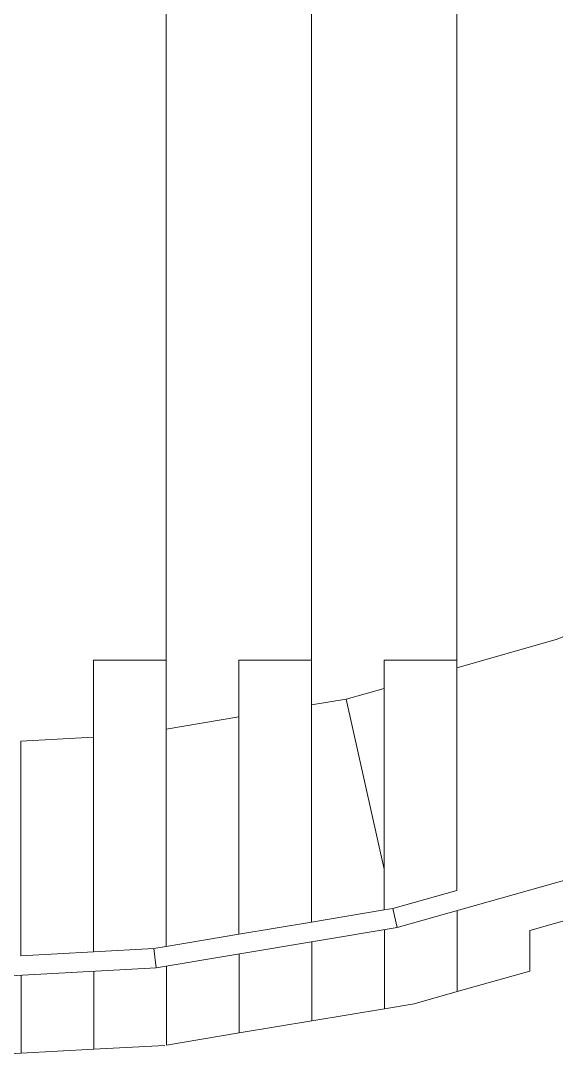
# Model space of a CAD drawing. Header units: inches. Extents: x -827 to 154, y -802 to 207.
# Drawn here: x -110.027 to -109.167, y -168.509 to -166.847 of the extents above; entities that cross this region are included whole.
import ezdxf

# ---------------------------------------------------------------- set-up
doc = ezdxf.new("R2010")
doc.units = ezdxf.units.IN
doc.header["$MEASUREMENT"] = 0
doc.layers.add('Layer0', color=7, linetype='Continuous', lineweight=9)
doc.layers.add('Shop_Sabre_RC-8_CNC_Router_skp', color=8, linetype='Continuous', lineweight=9)

# ---------------------------------------------------------------- blocks, each defined once
blk = doc.blocks.new('Shop_Sabre_RC-8_CNC_Router_skp_105-402844-Level 1')
at = {"layer": 'Layer0'}
for p, q in [((1.0176, 0.2587), (1.2025, 0.2065)), ((1.3192, 0.1086), (1.3192, 0.2385)), ((1.2025, 0.2065), (1.2025, 0.1415)), ((1.4358, 0.0812), (1.4358, 0.2079)), ((1.4358, 0.0812), (1.4358, 0.2079)), ((1.5525, 0.1884), (1.5525, 0.0617)), ((1.5525, 0.0617), (1.5525, 0.1884)), ((1.6692, 0.0423), (1.6692, 0.169)), ((1.6692, 0.0423), (1.6692, 0.169)), ((1.2025, 0.1415), (1.3192, 0.1086)), ((1.7858, 0.1495), (1.7858, 0.0228)), ((1.7858, 0.0228), (1.7858, 0.1495)), ((1.9025, 0.0161), (1.9025, 0.1413)), ((1.9025, 0.0161), (1.9025, 0.1413)), ((2.0192, 0.1348), (2.0192, 0.0096)), ((2.0192, 0.1348), (2.0192, 0.0096)), ((1.3881, 0.0891), (1.3192, 0.1086)), ((1.3192, 0.1086), (1.3881, 0.0891)), ((1.4358, 0.0812), (1.3881, 0.0891)), ((1.4358, 0.0812), (1.3881, 0.0891)), ((1.4358, 0.0812), (1.3881, 0.0891)), ((1.4358, 0.0812), (1.3881, 0.0891)), ((1.4358, 0.0812), (1.3881, 0.0891)), ((1.3881, 0.0891), (1.4358, 0.0812)), ((1.5525, 0.0617), (1.4358, 0.0812)), ((1.4358, 0.0812), (1.5525, 0.0617)), ((1.6692, 0.0423), (1.5525, 0.0617)), ((1.6692, 0.0423), (1.5525, 0.0617)), ((1.6692, 0.0423), (1.5525, 0.0617)), ((1.6692, 0.0423), (1.5525, 0.0617)), ((1.5525, 0.0617), (1.6692, 0.0423)), ((1.7858, 0.0228), (1.6692, 0.0423)), ((1.6692, 0.0423), (1.7858, 0.0228)), ((1.7887, 0.0223), (1.9025, 0.0161)), ((1.9025, 0.0161), (1.7887, 0.0223)), ((2.0192, 0.0096), (1.9025, 0.0161)), ((1.9025, 0.0161), (2.0192, 0.0096)), ((2.0192, 0.0096), (2.1358, 0.0032)), ((2.1358, 0.0032), (2.0192, 0.0096))]:
    blk.add_line(p, q, dxfattribs=at)
blk = doc.blocks.new('Shop_Sabre_RC-8_CNC_Router_skp_102-402841-Level 1')
at = {"layer": 'Layer0'}
for p, q in [((1.5625, 4.6418), (1.4458, 4.6089)), ((1.5625, 4.6418), (1.5625, 4.5119)), ((2.0458, 4.6036), (2.4375, 4.6252)), ((2.0458, 4.6036), (2.4375, 4.6252)), ((2.4375, 4.6252), (2.0458, 4.6036)), ((1.4458, 4.5439), (1.4458, 4.6089)), ((1.6588, 4.5391), (2.0458, 4.6036)), ((2.0458, 4.6036), (1.6588, 4.5391)), ((1.6588, 4.5391), (2.0458, 4.6036)), ((2.0458, 4.6036), (2.0492, 4.5725)), ((2.0492, 4.5725), (2.0458, 4.6036)), ((2.0298, 4.5693), (2.0492, 4.5725)), ((2.0298, 4.5693), (2.0492, 4.5725)), ((2.0492, 4.5725), (2.1464, 4.5779)), ((2.0492, 4.5725), (2.1464, 4.5779)), ((2.2631, 4.5843), (2.1464, 4.5779)), ((2.2631, 4.5843), (2.1464, 4.5779)), ((2.1464, 4.5779), (2.2631, 4.5843)), ((2.1464, 4.2336), (2.1464, 4.5779)), ((2.1464, 4.2336), (2.1464, 4.5779)), ((2.2631, 4.5843), (2.2631, 4.24)), ((1.9131, 4.5498), (2.0298, 4.5693)), ((1.9131, 4.5498), (2.0298, 4.5693)), ((1.9131, 4.5498), (2.0298, 4.5693)), ((2.0298, 4.2208), (2.0298, 4.5693)), ((2.0298, 4.2208), (2.0298, 4.5693)), ((1.4458, 4.5439), (1.261, 4.4917)), ((1.2813, 4.4325), (1.6588, 4.5391)), ((1.2813, 4.4325), (1.6588, 4.5391)), ((1.2813, 4.4325), (1.6588, 4.5391)), ((1.6656, 4.5086), (1.6588, 4.5391)), ((1.6588, 4.5391), (1.6656, 4.5086)), ((1.7964, 4.5304), (1.9131, 4.5498)), ((1.9131, 4.5498), (1.7964, 4.5304)), ((1.9131, 4.2013), (1.9131, 4.5498)), ((1.9131, 4.5498), (1.9131, 4.2013)), ((1.6798, 4.5109), (1.7964, 4.5304)), ((1.7964, 4.5304), (1.6798, 4.5109)), ((1.7964, 4.5304), (1.6798, 4.5109)), ((1.7964, 4.5304), (1.7964, 4.1819)), ((1.7964, 4.1819), (1.7964, 4.5304)), ((1.6656, 4.5086), (1.5631, 4.4796)), ((1.5631, 4.4796), (1.6656, 4.5086)), ((1.6656, 4.5086), (1.6798, 4.5109)), ((1.6656, 4.5086), (1.6798, 4.5109)), ((1.6798, 4.4454), (1.6798, 4.5109)), ((1.6798, 4.5109), (1.6798, 4.4454)), ((1.5631, 4.1224), (1.5631, 4.4796)), ((1.5631, 4.4796), (1.5631, 4.1224)), ((1.6798, 4.4454), (1.7408, 4.1726)), ((1.6798, 4.1554), (1.6798, 4.4454)), ((1.7408, 4.1726), (1.6798, 4.4454)), ((1.6798, 4.4454), (1.6798, 4.1554)), ((2.2631, 4.24), (2.1464, 4.2336)), ((2.1464, 4.2336), (2.2631, 4.24)), ((2.1464, 4.1101), (2.1464, 4.2336)), ((2.1464, 4.2336), (2.1464, 4.1101)), ((2.0298, 4.2208), (1.9131, 4.2013)), ((2.0298, 4.2208), (1.9131, 4.2013)), ((2.0298, 4.1101), (2.0298, 4.2208)), ((2.0298, 4.2208), (2.0298, 0.5296)), ((2.0298, 4.2208), (2.0298, 4.1101)), ((1.9131, 4.1101), (1.9131, 4.2013)), ((1.9131, 4.2013), (1.9131, 4.1101)), ((1.7408, 4.1726), (1.7964, 4.1819)), ((1.7408, 4.1726), (1.7964, 4.1819)), ((1.7964, 4.1101), (1.7964, 4.1819)), ((1.7964, 4.1819), (1.7964, 0.5685)), ((1.7964, 4.1819), (1.7964, 4.1101)), ((1.7408, 4.1726), (1.6798, 4.1554)), ((1.7408, 4.1726), (1.6798, 4.1554)), ((1.6798, 4.1101), (1.6798, 4.1554)), ((1.6798, 4.1554), (1.6798, 4.1101)), ((1.4031, 4.0772), (1.5631, 4.1224)), ((1.4031, 4.0772), (1.5631, 4.1224)), ((1.5631, 4.1224), (1.5631, 4.1101)), ((1.5631, 4.1101), (1.5631, 4.1224)), ((1.5631, 4.1224), (1.5631, 0.628)), ((1.6798, 4.1101), (1.5631, 4.1101)), ((1.5631, 0.6403), (1.5631, 4.1101)), ((1.5631, 4.1101), (1.5631, 0.628)), ((1.5631, 4.1101), (1.6798, 4.1101)), ((1.9131, 4.1101), (1.7964, 4.1101)), ((1.7964, 0.6403), (1.7964, 4.1101)), ((1.7964, 4.1101), (1.7964, 0.5685)), ((1.7964, 4.1101), (1.9131, 4.1101)), ((2.1464, 4.1101), (2.0298, 4.1101)), ((2.0298, 0.6403), (2.0298, 4.1101)), ((2.0298, 4.1101), (2.0298, 0.5296)), ((2.0298, 4.1101), (2.1464, 4.1101)), ((1.2055, 3.9971), (1.4031, 4.0772))]:
    blk.add_line(p, q, dxfattribs=at)
at = {"extrusion": (0, 0, -1), "zscale": -1, "rotation": 180}
blk.add_blockref('Shop_Sabre_RC-8_CNC_Router_skp_105-402844-Level 1', (-0.2433, 4.7504), dxfattribs=at)
blk = doc.blocks.new('Shop_Sabre_RC-8_CNC_Router_skp_99-402838-Level 1')
blk.add_blockref('Shop_Sabre_RC-8_CNC_Router_skp_102-402841-Level 1', (0, 0))
blk = doc.blocks.new('Shop_Sabre_RC-8_CNC_Router_skp_97-402836-Level 1')
blk.add_blockref('Shop_Sabre_RC-8_CNC_Router_skp_99-402838-Level 1', (0, 0))
blk = doc.blocks.new('Shop_Sabre_RC-8_CNC_Router_skp_79-402818-Level 1')
blk.add_blockref('Shop_Sabre_RC-8_CNC_Router_skp_97-402836-Level 1', (1.5174, 6.2407))
blk = doc.blocks.new('Shop_Sabre_RC-8_CNC_Router_skp_1-402740-Level 1')
blk.add_blockref('Shop_Sabre_RC-8_CNC_Router_skp_79-402818-Level 1', (41.851, 24.8576))
blk = doc.blocks.new('Shop_Sabre_RC-8_CNC_Router_skp-402726-Level 1')
blk.add_blockref('Shop_Sabre_RC-8_CNC_Router_skp_1-402740-Level 1', (0, 0))

msp = doc.modelspace()

# ---------------------------------------------------------------- block references
at = {"layer": 'Shop_Sabre_RC-8_CNC_Router_skp', "color": 7, "rotation": 180}
msp.add_blockref('Shop_Sabre_RC-8_CNC_Router_skp-402726-Level 1', (-64.395614, -132.663924), dxfattribs=at)

doc.saveas('drawing.dxf')
